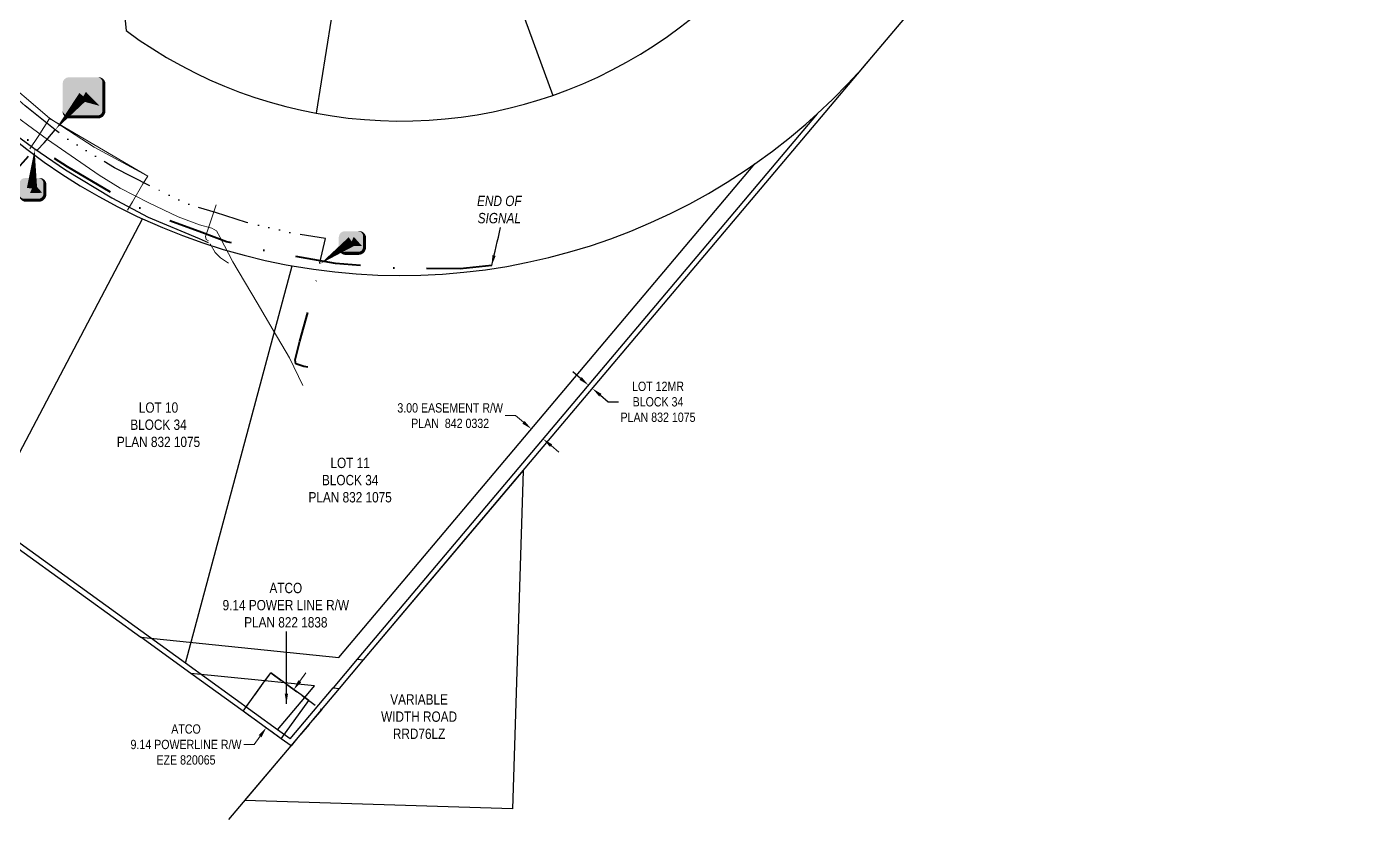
# Model space of a CAD drawing. Extents: x -125270 to -123996, y 6484594 to 6485518.
# Drawn here: x -124731 to -124473.8, y 6484593.9 to 6484747.8 of the extents above; entities that cross this region are included whole.
import ezdxf
from ezdxf.enums import TextEntityAlignment as Align

# ---------------------------------------------------------------- set-up
doc = ezdxf.new("R2010")
doc.units = 0
doc.header["$LTSCALE"] = 5
doc.header["$PDSIZE"] = 0.5
for name, pattern in [('COOP2', [10, 5, -1, 0, -1, 0, -1, 0, -1, 0, -1]), ('DASHDOT', [25.4, 12.7, -6.35, 0, -6.35]), ('foc-FLOWLINE', [3.75, 2.5, -1.25])]:
    doc.linetypes.add(name, pattern=pattern)
doc.layers.get('Defpoints').update_dxf_attribs({"color": 9})
for name, color, linetype, lineweight in [('AS-FIBRE-OPTIC-AXIA', 241, 'foc-FIBREOP', 9), ('AS-RECON EXISTING', 151, 'DASHDOT', 40), ('F-RW-T', 190, 'Continuous', 9)]:
    doc.layers.add(name, color=color, linetype=linetype, lineweight=lineweight)
doc.layers.add('AS-FIBRE-OPTIC-TELUS', color=7, linetype='foc-FIBREOP', lineweight=9, true_color=0xff9c38)
for name, color, linetype in [('AS-TELEPHONE-TELUS', 224, 'foc-TEL'), ('F-EZE', 190, 'foc-FLOWLINE'), ('F-RW', 190, 'Continuous'), ('L-TITLEDB', 4, 'Continuous'), ('L-TITLEDB-T', 4, 'Continuous'), ('P-APEX RECON PAY ITEMS', 240, 'Continuous'), ('P-APEX RECON-URBAN', 30, 'COOP2')]:
    doc.layers.add(name, color=color, linetype=linetype)
doc.styles.add('1.8', font='ARIALN.TTF', dxfattribs={"height": 1.8})
doc.styles.add('80L', font='ARIALN.TTF', dxfattribs={"height": 2})
doc.styles.add('foc-LtypeFont', font='ARIALN.TTF', dxfattribs={"height": 7.35})
doc.styles.get("Standard").update_dxf_attribs({"font": 'ARIALN.TTF'})
doc.linetypes.add('foc-FIBREOP', pattern='A,10,-1,["FO",foc-LtypeFont,S=0.2,R=0,X=-0.5,Y=-0.75],-2.75', length=13.75)
doc.linetypes.add('foc-TEL', pattern='A,2,-1,["T",foc-LtypeFont,S=0.2,R=0,X=-0.425,Y=-0.75],-1.24,8', length=12.24)
doc.dimstyles.new('Compass 1 000', dxfattribs={"dimtxt": 1.8, "dimasz": 2, "dimexe": 0.2, "dimexo": 0.0625, "dimgap": 0.5, "dimtad": 0, "dimtih": 1, "dimtoh": 1, "dimzin": 0, "dimdsep": 46, "dimtxsty": '1.8', "dimcen": 0.1, "dimse1": 1, "dimse2": 1, "dimclrd": 256, "dimclrt": 256, "dimaunit": 1, "dimadec": 4, "dimazin": 0, "dimtfac": 0.06, "dimtofl": 0, "dimtmove": 0, "dimatfit": 0, "dimfxl": 0.2, "dimtolj": 1, "dimtzin": 0, "dimlwd": -1, "dimarcsym": 0})

# ---------------------------------------------------------------- blocks, each defined once
blk = doc.blocks.new('*U632')
at = {"true_color": 0xffffa8}
h = blk.add_hatch(color=51, dxfattribs=at)
edge = h.paths.add_edge_path()
edge.add_line((-6.5, -11.5), (6.5, -11.5))
edge.add_arc((6.5, -5.5), 6, 270, 360)
edge.add_line((12.5, -5.5), (12.5, 4))
edge.add_arc((6.5, 4), 6, 0, 90)
edge.add_line((6.5, 10), (-6.5, 10))
edge.add_arc((-6.5, 4), 6, 90, 180)
edge.add_line((-12.5, 4), (-12.5, -5.5))
edge.add_arc((-6.5, -5.5), 6, 180, 270)
at = {"color": 240, "flags": 128}
for points in [[(-30.4, -21.6, 0, 10, 0), (0, 0, 5, 5, 0)], [(9.9, -4.3, 0, 10, 0), (0, 0, 5, 5, 0)]]:
    blk.add_lwpolyline(points, format="xyseb", dxfattribs=at)
blk.add_lwpolyline([(-6.5, -11.5, 3, 3, 0), (6.5, -11.5, 3, 3, 0.414214), (12.5, -5.5, 3, 3, 0), (12.5, 4, 3, 0, 0.414214), (6.5, 10, 0, 0, 0), (-6.5, 10, 0, 0, 0.414214), (-12.5, 4, 0, 0, 0), (-12.5, -5.5, 0, 3, 0.414214)], format="xyseb", close=True, dxfattribs=at)
at = {"color": 4, "lineweight": 30, "flags": 104}
blk.add_attdef('OTHER', text='', height=10, dxfattribs=at).set_placement((-0.3, 0), align=Align.MIDDLE_CENTER)
blk = doc.blocks.new('*U634')
at = {"true_color": 0xffffa8}
h = blk.add_hatch(color=51, dxfattribs=at)
edge = h.paths.add_edge_path()
edge.add_line((-6.5, -11.5), (6.5, -11.5))
edge.add_arc((6.5, -5.5), 6, 270, 360)
edge.add_line((12.5, -5.5), (12.5, 4))
edge.add_arc((6.5, 4), 6, 0, 90)
edge.add_line((6.5, 10), (-6.5, 10))
edge.add_arc((-6.5, 4), 6, 90, 180)
edge.add_line((-12.5, 4), (-12.5, -5.5))
edge.add_arc((-6.5, -5.5), 6, 180, 270)
at = {"color": 240, "flags": 128}
for points in [[(2.5, 37.8, 0, 10, 0), (0, 0, 5, 5, 0)], [(9.9, -4.3, 0, 10, 0), (0, 0, 5, 5, 0)]]:
    blk.add_lwpolyline(points, format="xyseb", dxfattribs=at)
blk.add_lwpolyline([(-6.5, -11.5, 3, 3, 0), (6.5, -11.5, 3, 3, 0.414214), (12.5, -5.5, 3, 3, 0), (12.5, 4, 3, 0, 0.414214), (6.5, 10, 0, 0, 0), (-6.5, 10, 0, 0, 0.414214), (-12.5, 4, 0, 0, 0), (-12.5, -5.5, 0, 3, 0.414214)], format="xyseb", close=True, dxfattribs=at)
at = {"color": 4, "lineweight": 30, "flags": 104}
blk.add_attdef('OTHER', text='', height=10, dxfattribs=at).set_placement((-0.3, 0), align=Align.MIDDLE_CENTER)
blk = doc.blocks.new('*U656')
at = {"true_color": 0xffffa8}
h = blk.add_hatch(color=51, dxfattribs=at)
edge = h.paths.add_edge_path()
edge.add_line((-14, -20), (14, -20))
edge.add_arc((14, -14), 6, 270, 360)
edge.add_line((20, -14), (20, 12.5))
edge.add_arc((14, 12.5), 6, 0, 90)
edge.add_line((14, 18.5), (-14, 18.5))
edge.add_arc((-14, 12.5), 6, 90, 180)
edge.add_line((-20, 12.5), (-20, -14))
edge.add_arc((-14, -14), 6, 180, 270)
at = {"color": 240, "flags": 128}
blk.add_lwpolyline([(-14, -20, 3, 3, 0), (14, -20, 3, 3, 0.414214), (20, -14, 3, 3, 0), (20, 12.5, 3, 0, 0.414214), (14, 18.5, 0, 0, 0), (-14, 18.5, 0, 0, 0.414214), (-20, 12.5, 0, 0, 0), (-20, -14, 0, 3, 0.414214)], format="xyseb", close=True, dxfattribs=at)
for points in [[(-27.3, -32.6, 0, 10, 0), (0, 0, 5, 5, 0)], [(15.7, -9.2, 0, 10, 0), (0, 0, 5, 5, 0)]]:
    blk.add_lwpolyline(points, format="xyseb", dxfattribs=at)
at = {"color": 4, "lineweight": 30, "flags": 104}
blk.add_attdef('OTHER', text='', height=10, dxfattribs=at).set_placement((-0.3, 0), align=Align.MIDDLE_CENTER)
blk = doc.blocks.new('*D515')
at = {"layer": 'Defpoints', "color": 0, "linetype": 'Continuous', "transparency": 16777216}
for p in [(-124678.97, 6484618.99), (-124684.5, 6484611.7), (-124684.33, 6484611.57)]:
    blk.add_point(p, dxfattribs=at)
at = {"layer": 'F-RW-T', "transparency": 16777216}
for p, q in [((-124677.97, 6484620.73), (-124676.8, 6484622.35)), ((-124685.67, 6484610.08), (-124686.84, 6484608.46)), ((-124686.84, 6484608.46), (-124688.84, 6484608.46))]:
    blk.add_line(p, q, dxfattribs=at)
at = {"layer": 'F-RW-T', "linetype": 'Continuous', "transparency": 16777216}
for points in [[(-124678.24, 6484620.93), (-124677.7, 6484620.54), (-124679.14, 6484619.11)], [(-124685.94, 6484610.27), (-124685.4, 6484609.88), (-124684.5, 6484611.7)]]:
    blk.add_solid(points, dxfattribs=at)
at = {"layer": 'F-RW-T', "linetype": 'Continuous', "transparency": 16777216, "insert": (-124700.06, 6484608.46), "char_height": 1.8, "attachment_point": 5, "style": '1.8'}
blk.add_mtext('\\A1;ATCO\\P9.14 POWERLINE R/W\\PEZE 820065', dxfattribs=at)
blk = doc.blocks.new('*D516')
at = {"layer": 'Defpoints', "color": 0, "linetype": 'Continuous', "transparency": 16777216}
for p in [(-124633.02, 6484669.69), (-124660.67, 6484636.93), (-124658.38, 6484634.99)]:
    blk.add_point(p, dxfattribs=at)
at = {"layer": 'F-RW-T', "transparency": 16777216}
for p, q in [((-124636.08, 6484672.27), (-124638.08, 6484672.27)), ((-124634.55, 6484670.98), (-124636.08, 6484672.27)), ((-124629.2, 6484666.46), (-124627.67, 6484665.17))]:
    blk.add_line(p, q, dxfattribs=at)
at = {"layer": 'F-RW-T', "linetype": 'Continuous', "transparency": 16777216}
for points in [[(-124634.33, 6484671.23), (-124634.76, 6484670.72), (-124633.02, 6484669.69)], [(-124628.99, 6484666.72), (-124629.42, 6484666.21), (-124630.73, 6484667.75)]]:
    blk.add_solid(points, dxfattribs=at)
at = {"layer": 'F-RW-T', "linetype": 'Continuous', "transparency": 16777216, "insert": (-124648.78, 6484672.27), "char_height": 1.8, "attachment_point": 5, "style": '1.8'}
blk.add_mtext('\\A1;3.00 EASEMENT R/W\\PPLAN  842 0332', dxfattribs=at)
blk = doc.blocks.new('*D517')
at = {"layer": 'Defpoints', "color": 0, "linetype": 'Continuous', "transparency": 16777216}
for p in [(-124621.53, 6484678.67), (-124621.15, 6484677.53), (-124620.75, 6484678.01)]:
    blk.add_point(p, dxfattribs=at)
at = {"layer": 'L-TITLEDB-T', "transparency": 16777216}
for p, q in [((-124623.46, 6484679.48), (-124624.99, 6484680.77)), ((-124619.62, 6484676.24), (-124618.09, 6484674.95)), ((-124618.09, 6484674.95), (-124616.09, 6484674.95))]:
    blk.add_line(p, q, dxfattribs=at)
at = {"layer": 'L-TITLEDB-T', "linetype": 'Continuous', "transparency": 16777216}
for points in [[(-124623.24, 6484679.74), (-124623.67, 6484679.23), (-124621.93, 6484678.19)], [(-124619.41, 6484676.5), (-124619.84, 6484675.99), (-124621.15, 6484677.53)]]:
    blk.add_solid(points, dxfattribs=at)
at = {"layer": 'L-TITLEDB-T', "linetype": 'Continuous', "transparency": 16777216, "insert": (-124608.43, 6484674.95), "char_height": 1.8, "attachment_point": 5, "style": '1.8'}
blk.add_mtext('\\A1;LOT 12MR\\PBLOCK 34\\PPLAN 832 1075', dxfattribs=at)

msp = doc.modelspace()

# ---------------------------------------------------------------- linework, layer by layer
at = {"layer": 'AS-FIBRE-OPTIC-AXIA', "ltscale": 0.2, "flags": 128}
msp.add_lwpolyline([(-124993.059, 6484824.162), (-124984.858, 6484833.324), (-124979.099, 6484838.731), (-124970.733, 6484845.934), (-124965.426, 6484849.62), (-124960.517, 6484852.293), (-124951.02, 6484856.098), (-124942.539, 6484858.42), (-124935.647, 6484859.59), (-124931.611, 6484860.227), (-124926.178, 6484860.487), (-124921.804, 6484860.886), (-124913.538, 6484860.67), (-124907.405, 6484859.985), (-124902.601, 6484859.201), (-124894.505, 6484857.311), (-124890.624, 6484856.101), (-124885.757, 6484854.455), (-124881.701, 6484852.755), (-124875.926, 6484849.66), (-124871.537, 6484847.011), (-124863.831, 6484842.065), (-124852.752, 6484832.606), (-124844.163, 6484825.215), (-124835.279, 6484817.428), (-124825.577, 6484808.951), (-124820.808, 6484804.68), (-124813.65, 6484797.972), (-124806.212, 6484791.805), (-124795.584, 6484783.133), (-124786.863, 6484775.484), (-124752.255, 6484746.008), (-124735.946, 6484732.445), (-124726.935, 6484725.848), (-124716.925, 6484718.912), (-124712.859, 6484716.421), (-124707.307, 6484713.549), (-124701.569, 6484710.864), (-124697.461, 6484709.291), (-124695.054, 6484708.672), (-124694.158, 6484708.129), (-124693.415, 6484706.844), (-124690.948, 6484702.089), (-124686.224, 6484694.162), (-124683.163, 6484688.873), (-124679.983, 6484683.503), (-124677.394, 6484678.121)], dxfattribs=at)
at = {"layer": 'AS-FIBRE-OPTIC-TELUS', "ltscale": 0.2, "flags": 128}
for points in [[(-124934.239, 6484857.622), (-124934.379, 6484859.601), (-124934.631, 6484861.348), (-124934.508, 6484861.712), (-124934.268, 6484861.919), (-124931.724, 6484862.615), (-124921.841, 6484863.226), (-124906.38, 6484862.639), (-124899.182, 6484861.408), (-124889.815, 6484859.026), (-124880.533, 6484855.729), (-124865.512, 6484848.158), (-124854.746, 6484840.117), (-124848.841, 6484835.185), (-124843.858, 6484830.766), (-124840.652, 6484828.239), (-124831.709, 6484820.593), (-124821.985, 6484812.23), (-124811.377, 6484803.031), (-124804.744, 6484797.327), (-124795.578, 6484789.507), (-124786.401, 6484781.701), (-124780.297, 6484776.721), (-124768.756, 6484766.823), (-124760.686, 6484759.945), (-124752.319, 6484752.906), (-124741.012, 6484743.236), (-124736.884, 6484738.771), (-124726.577, 6484730.012), (-124717.882, 6484724.374), (-124707.455, 6484718.765)], [(-124730.389, 6484724.073), (-124728.742, 6484726.463), (-124726.587, 6484729.96), (-124707.488, 6484718.739), (-124708.46, 6484717.23), (-124710.451, 6484713.787), (-124711.409, 6484712.123)], [(-124695.691, 6484706.221), (-124696.121, 6484706.474), (-124696.28, 6484707.022), (-124695.627, 6484708.934), (-124694.202, 6484713.153)], [(-124695.4, 6484705.633), (-124694.394, 6484703.925), (-124693.355, 6484702.92), (-124691.786, 6484701.872)]]:
    msp.add_lwpolyline(points, dxfattribs=at)
at = {"layer": 'AS-RECON EXISTING', "ltscale": 0.2, "flags": 128}
for points in [[(-124640.721, 6484701.396), (-124646.829, 6484700.77), (-124657.278, 6484700.808), (-124671.056, 6484701.785), (-124682.494, 6484703.796), (-124692.23, 6484706.027), (-124697.005, 6484707.822), (-124707.071, 6484711.528), (-124714.208, 6484715.34), (-124723.081, 6484720.537), (-124729.065, 6484724.469), (-124734.252, 6484728.516), (-124741.964, 6484734.996), (-124750.56, 6484742.593), (-124760.796, 6484751.084), (-124767.635, 6484756.77), (-124778.696, 6484766.521), (-124787.572, 6484773.913), (-124796.777, 6484781.984), (-124806.376, 6484789.922), (-124812.988, 6484795.801), (-124822.672, 6484804.036), (-124830.903, 6484810.766), (-124842.24, 6484820.03), (-124852.062, 6484828.65), (-124860.908, 6484836.087), (-124866.784, 6484840.953), (-124871.1, 6484844.158), (-124877.006, 6484847.602), (-124883.349, 6484850.654), (-124885.984, 6484851.721), (-124891.287, 6484853.577), (-124895.056, 6484854.934), (-124903.092, 6484857.184), (-124912.4, 6484858.98), (-124921.949, 6484859.321), (-124925.925, 6484859.149), (-124931.781, 6484858.804), (-124932.964, 6484858.702), (-124935.665, 6484858.514), (-124938.059, 6484857.81), (-124942.208, 6484856.367), (-124950.107, 6484853.821), (-124955.185, 6484852.065), (-124960.26, 6484850.03), (-124966.003, 6484847.019), (-124968.846, 6484845.297), (-124970.881, 6484848.697), (-124975.979, 6484858.718), (-124981.491, 6484869.247), (-124984.026, 6484874.908), (-124985.172, 6484878.599), (-124986.097, 6484880.785), (-124987.752, 6484885.785), (-124989.27, 6484891.581), (-124990.298, 6484897.192), (-124991.708, 6484904.32), (-124992.72, 6484911.76), (-124993.733, 6484922.501), (-124994.078, 6484930.519), (-124994.316, 6484937.068), (-124994.098, 6484940.538), (-124994.127, 6484944.823), (-124994.051, 6484946.475), (-124993.815, 6484948.909)], [(-124738.27, 6484712.64), (-124738.229, 6484713.232), (-124737.22, 6484714.917), (-124735.675, 6484716.927), (-124733.272, 6484719.631), (-124730.246, 6484723.14), (-124729.084, 6484724.487)], [(-124676.408, 6484681.665), (-124677.169, 6484681.826), (-124678.717, 6484682.333), (-124678.856, 6484683.08), (-124677.988, 6484686.744), (-124675.377, 6484695.947), (-124673.902, 6484702.098)]]:
    msp.add_lwpolyline(points, dxfattribs=at)
at = {"layer": 'AS-TELEPHONE-TELUS', "ltscale": 0.2, "flags": 128}
msp.add_lwpolyline([(-124933.809, 6484857.597), (-124932.179, 6484858.094), (-124920.276, 6484858.644), (-124914.698, 6484858.43), (-124907.631, 6484857.876), (-124894.981, 6484854.295), (-124886.202, 6484851.117), (-124883.447, 6484850.071), (-124877.339, 6484846.841), (-124871.071, 6484843.436), (-124866.935, 6484840.5), (-124861.055, 6484835.77), (-124852.379, 6484828.133), (-124842.575, 6484819.642), (-124831.346, 6484810.328), (-124822.936, 6484803.476), (-124818.389, 6484799.574), (-124813.331, 6484795.37), (-124806.718, 6484789.604), (-124797.27, 6484781.425), (-124788.256, 6484773.407), (-124778.187, 6484765.062), (-124772.348, 6484760.142), (-124767.808, 6484756.198), (-124756.499, 6484747.326), (-124742.408, 6484734.499), (-124734.762, 6484728.02), (-124729.58, 6484724.195), (-124723.482, 6484719.985), (-124714.48, 6484714.54), (-124707.437, 6484710.81), (-124697.498, 6484706.644), (-124695.765, 6484705.848)], dxfattribs=at)
at = {"layer": 'F-EZE', "ltscale": 0.2}
msp.add_lwpolyline([(-124673.749, 6484615.222), (-124679.666, 6484608.209), (-124681.583, 6484609.59), (-124688.972, 6484614.932), (-124684.752, 6484620.779), (-124683.618, 6484622.34), (-124677.003, 6484617.566), (-124673.749, 6484615.222)], close=True, dxfattribs=at)
at = {"layer": 'F-RW', "ltscale": 0.2, "flags": 128}
for points in [[(-124708.839, 6484629.264), (-124670.421, 6484625.367), (-124589.618, 6484721.114)], [(-124666.809, 6484625), (-124665.589, 6484624.876)], [(-124680.929, 6484620.406), (-124684.756, 6484620.787), (-124699.098, 6484622.253)], [(-124688.978, 6484614.936), (-124684.756, 6484620.787), (-124683.621, 6484622.349)], [(-124681.584, 6484609.591), (-124676.224, 6484617.012), (-124677.001, 6484617.572), (-124680.929, 6484620.406), (-124683.621, 6484622.349)], [(-124677.001, 6484617.572), (-124675.104, 6484619.821), (-124680.929, 6484620.406)], [(-124671.502, 6484619.456), (-124670.282, 6484619.332)], [(-124682.282, 6484611.323), (-124677.001, 6484617.572)]]:
    msp.add_lwpolyline(points, dxfattribs=at)
at = {"layer": 'L-TITLEDB', "ltscale": 0.2, "flags": 128}
for points in [[(-124566.904, 6484741.801), (-124473.802, 6484851.862)], [(-124647.235, 6484784.575), (-124644.142, 6484776.128), (-124628.858, 6484734.405)], [(-124666.562, 6484782.482), (-124667.978, 6484773.599), (-124674.775, 6484730.956)], [(-124712.526, 6484755.269), (-124711.702, 6484746.976)], [(-124674.775, 6484730.956), (-124671.678, 6484730.436), (-124668.565, 6484730.024), (-124665.439, 6484729.722), (-124662.305, 6484729.528), (-124659.165, 6484729.444), (-124656.025, 6484729.47), (-124652.888, 6484729.605), (-124649.757, 6484729.85), (-124646.636, 6484730.204), (-124643.53, 6484730.666), (-124640.442, 6484731.237), (-124637.376, 6484731.915), (-124634.335, 6484732.7), (-124631.323, 6484733.59), (-124628.858, 6484734.405), (-124625.91, 6484735.49), (-124623.001, 6484736.677), (-124620.135, 6484737.965), (-124617.316, 6484739.352), (-124614.547, 6484740.837), (-124611.832, 6484742.417), (-124609.174, 6484744.091), (-124606.575, 6484745.857), (-124604.04, 6484747.713), (-124601.571, 6484749.656)], [(-124711.702, 6484746.976), (-124709.141, 6484745.157), (-124706.517, 6484743.429), (-124703.835, 6484741.794), (-124701.098, 6484740.253), (-124698.308, 6484738.809), (-124695.47, 6484737.462), (-124692.587, 6484736.216), (-124689.661, 6484735.071), (-124686.698, 6484734.029), (-124683.7, 6484733.091), (-124680.671, 6484732.258), (-124677.615, 6484731.531), (-124674.775, 6484730.956)], [(-124665.589, 6484624.876), (-124566.904, 6484741.801)], [(-124665.589, 6484624.876), (-124566.904, 6484741.801)], [(-124577.534, 6484730.809), (-124574.496, 6484733.672), (-124571.559, 6484736.638), (-124568.728, 6484739.706), (-124566.904, 6484741.801)], [(-124679.473, 6484701.338), (-124675.338, 6484700.673), (-124671.182, 6484700.153), (-124667.011, 6484699.779), (-124662.829, 6484699.55), (-124658.642, 6484699.467), (-124654.455, 6484699.53), (-124650.272, 6484699.74), (-124646.099, 6484700.095), (-124641.941, 6484700.596), (-124637.803, 6484701.242), (-124633.69, 6484702.031), (-124629.607, 6484702.964), (-124625.559, 6484704.038), (-124621.552, 6484705.254), (-124617.589, 6484706.608), (-124613.675, 6484708.1), (-124609.816, 6484709.727), (-124606.017, 6484711.488), (-124602.281, 6484713.381), (-124598.613, 6484715.403), (-124595.018, 6484717.552), (-124591.501, 6484719.824), (-124589.618, 6484721.114), (-124586.231, 6484723.578), (-124582.933, 6484726.159), (-124579.727, 6484728.853), (-124577.534, 6484730.809)], [(-124577.534, 6484730.809), (-124666.809, 6484625), (-124671.502, 6484619.456)], [(-124734.263, 6484726.542), (-124730.976, 6484723.949), (-124727.6, 6484721.472), (-124724.139, 6484719.114), (-124720.599, 6484716.879), (-124716.982, 6484714.768), (-124713.295, 6484712.785), (-124709.54, 6484710.932), (-124708.48, 6484710.438)], [(-124739.11, 6484652.359), (-124708.48, 6484710.438)], [(-124708.48, 6484710.438), (-124704.645, 6484708.755), (-124700.754, 6484707.207), (-124696.81, 6484705.795), (-124692.82, 6484704.522), (-124688.788, 6484703.389), (-124684.719, 6484702.398), (-124680.618, 6484701.549), (-124679.473, 6484701.338)], [(-124700.161, 6484624.246), (-124679.473, 6484701.338)], [(-124778.733, 6484679.729), (-124708.839, 6484629.264)], [(-124778.733, 6484679.729), (-124708.839, 6484629.264)], [(-124682.282, 6484611.323), (-124700.161, 6484624.246), (-124739.11, 6484652.359), (-124775.05, 6484678.301), (-124778.148, 6484680.539)], [(-124699.098, 6484622.253), (-124708.839, 6484629.264)], [(-124699.098, 6484622.253), (-124708.839, 6484629.264)], [(-124670.282, 6484619.332), (-124665.589, 6484624.876)], [(-124670.282, 6484619.332), (-124665.589, 6484624.876)], [(-124688.978, 6484614.936), (-124699.098, 6484622.253)], [(-124688.978, 6484614.936), (-124699.098, 6484622.253)], [(-124679.846, 6484609.568), (-124671.502, 6484619.456)], [(-124679.666, 6484608.209), (-124670.282, 6484619.332)], [(-124679.666, 6484608.209), (-124670.282, 6484619.332)], [(-124681.584, 6484609.591), (-124688.978, 6484614.936)], [(-124681.584, 6484609.591), (-124688.978, 6484614.936)], [(-124679.846, 6484609.568), (-124682.282, 6484611.323)], [(-124679.666, 6484608.209), (-124681.584, 6484609.591)], [(-124679.666, 6484608.209), (-124681.584, 6484609.591)], [(-124691.741, 6484593.914), (-124679.666, 6484608.209)]]:
    msp.add_lwpolyline(points, dxfattribs=at)
at = {"layer": 'L-TITLEDB', "linetype": 'Continuous'}
msp.add_lwpolyline([(-124636.701, 6484595.975), (-124688.626, 6484597.596), (-124679.666, 6484608.209), (-124673.749, 6484615.222), (-124670.288, 6484619.325), (-124665.598, 6484624.865), (-124634.608, 6484661.582), (-124636.701, 6484595.975)], close=True, dxfattribs=at)
at = {"layer": 'P-APEX RECON-URBAN', "ltscale": 0.4, "flags": 128}
for points in [[(-124673.999, 6484701.736), (-124674.092, 6484701.949), (-124673.013, 6484706.624), (-124679.035, 6484707.635), (-124688.297, 6484709.76), (-124694.337, 6484711.664), (-124699.794, 6484713.363), (-124705.318, 6484715.978), (-124713.932, 6484720.369), (-124723.334, 6484726.142), (-124725.467, 6484727.712), (-124731.304, 6484732.395), (-124739.614, 6484739.781), (-124753.945, 6484752.135), (-124761.76, 6484758.733), (-124769.441, 6484765.261), (-124775.049, 6484769.926), (-124780.238, 6484774.368), (-124790.495, 6484783.155), (-124802.233, 6484793.183), (-124811.724, 6484801.178), (-124820.212, 6484808.48), (-124832.995, 6484819.213), (-124846.012, 6484830.409), (-124855.415, 6484838.396), (-124863.13, 6484844.289), (-124870.798, 6484849.159), (-124881.181, 6484854.046), (-124890.309, 6484857.319), (-124894.336, 6484858.53), (-124902.402, 6484860.49), (-124907.386, 6484861.29), (-124913.641, 6484861.88), (-124921.984, 6484862.135), (-124925.529, 6484861.929), (-124931.789, 6484861.387), (-124938.292, 6484860.22), (-124938.141, 6484858.472), (-124938.986, 6484858.293), (-124942.459, 6484857.337), (-124946.114, 6484856.486), (-124950.5, 6484855.116), (-124955.503, 6484853.194), (-124960.137, 6484851.378), (-124965.19, 6484848.59), (-124966.91, 6484851.076), (-124976.56, 6484869.318), (-124982.697, 6484881.037), (-124983.205, 6484882.705), (-124983.888, 6484884.576), (-124985.056, 6484888.452), (-124986.356, 6484893.133), (-124988.261, 6484901.784), (-124989.317, 6484908.063), (-124990.228, 6484915.885), (-124990.778, 6484926.777), (-124990.945, 6484929.294), (-124991.945, 6484936.471), (-124992.222, 6484937.77), (-124992.366, 6484939.605)], [(-124729.442, 6484723.946), (-124728.897, 6484723.847), (-124727.585, 6484725.235), (-124725.467, 6484727.712)]]:
    msp.add_lwpolyline(points, dxfattribs=at)

# ---------------------------------------------------------------- block references
at = {"layer": 'P-APEX RECON PAY ITEMS', "xscale": 0.1999999999999993, "yscale": 0.1999999999999993, "zscale": 0.1999999999999993}
for name, p in [('*U656', (-124719.999, 6484734.231)), ('*U634', (-124729.954, 6484716.375)), ('*U632', (-124667.9, 6484706.068))]:
    msp.add_blockref(name, p, dxfattribs=at)

# ---------------------------------------------------------------- texts
at = {"layer": 'AS-RECON EXISTING', "ltscale": 0.2, "insert": (-124643.626, 6484714.938), "char_height": 1.99869, "attachment_point": 1, "style": '80L'}
msp.add_mtext_dynamic_manual_height_columns('\\pxqc;{\\fArial Narrow|b0|i1|c0|p34;END OF\\PSIGNAL}', width=8.78094, gutter_width=9.993, heights=[0], dxfattribs=at)
at = {"layer": 'F-RW-T', "linetype": 'Continuous', "insert": (-124692.96, 6484639.835), "char_height": 1.99869, "attachment_point": 1, "style": '80L'}
msp.add_mtext_dynamic_manual_height_columns('\\pxqc;ATCO\\P9.14 POWER LINE R/W\\PPLAN 822 1838', width=24.55501, gutter_width=9.993, heights=[0], dxfattribs=at)
at = {"layer": 'L-TITLEDB-T', "linetype": 'Continuous', "char_height": 1.99869, "attachment_point": 1, "style": '80L'}
for s, insert in [('\\pxqc;LOT 10\\PBLOCK 34\\PPLAN 832 1075', (-124714.336, 6484674.846)), ('\\pxqc;LOT 11\\PBLOCK 34\\PPLAN 832 1075', (-124677.13, 6484664.104)), ('\\pxqc;VARIABLE WIDTH ROAD\\PRRD76LZ ', (-124663.748, 6484618.205))]:
    msp.add_mtext_dynamic_manual_height_columns(s, width=17.86606, gutter_width=9.993, heights=[0], dxfattribs=dict(at, insert=insert))

# ---------------------------------------------------------------- dimensions: what is measured, and where the dimension line sits
at = {"layer": 'F-RW-T', "linetype": 'Continuous'}
dim = msp.add_linear_dim(base=(-124633.019, 6484669.686), p1=(-124658.377, 6484634.994), p2=(-124660.666, 6484636.926), angle=139.83824, text='3.00 EASEMENT R/W\\PPLAN  842 0332', dimstyle='Compass 1 000', dxfattribs=at)
dim.commit()
dim.dimension.update_dxf_attribs({"geometry": '*D516', "text_midpoint": (-124648.78, 6484672.267), "dimtype": 161})
dim = msp.add_aligned_dim(p1=(-124678.97, 6484618.986), p2=(-124684.328, 6484611.574), distance=-0.212, text='ATCO\\P9.14 POWERLINE R/W\\PEZE 820065', dimstyle='Compass 1 000', dxfattribs=at)
dim.commit()
dim.dimension.update_dxf_attribs({"geometry": '*D515', "text_midpoint": (-124700.063, 6484608.457)})
at = {"layer": 'L-TITLEDB-T', "linetype": 'Continuous'}
dim = msp.add_aligned_dim(p1=(-124621.529, 6484678.666), p2=(-124620.747, 6484678.006), distance=-0.622, text='LOT 12MR\\PBLOCK 34\\PPLAN 832 1075', dimstyle='Compass 1 000', dxfattribs=at)
dim.commit()
dim.dimension.update_dxf_attribs({"geometry": '*D517', "text_midpoint": (-124608.435, 6484674.951)})

# ---------------------------------------------------------------- leaders
at = {"layer": 'AS-RECON EXISTING', "ltscale": 0.2, "path_type": 1}
msp.add_leader([(-124640.721, 6484701.396), (-124638.996, 6484708.777)], dimstyle='Compass 1 000', override={"dimscale": 5, "dimasz": 0.4, "dimgap": 0.5, "dimtad": 0}, dxfattribs=at)
at = {"layer": 'F-RW-T', "linetype": 'Continuous', "path_type": 1}
msp.add_leader([(-124680.57, 6484616.359), (-124680.57, 6484630.418)], dimstyle='Compass 1 000', override={"dimgap": 0.5, "dimtad": 0}, dxfattribs=at)

doc.saveas('drawing.dxf')
